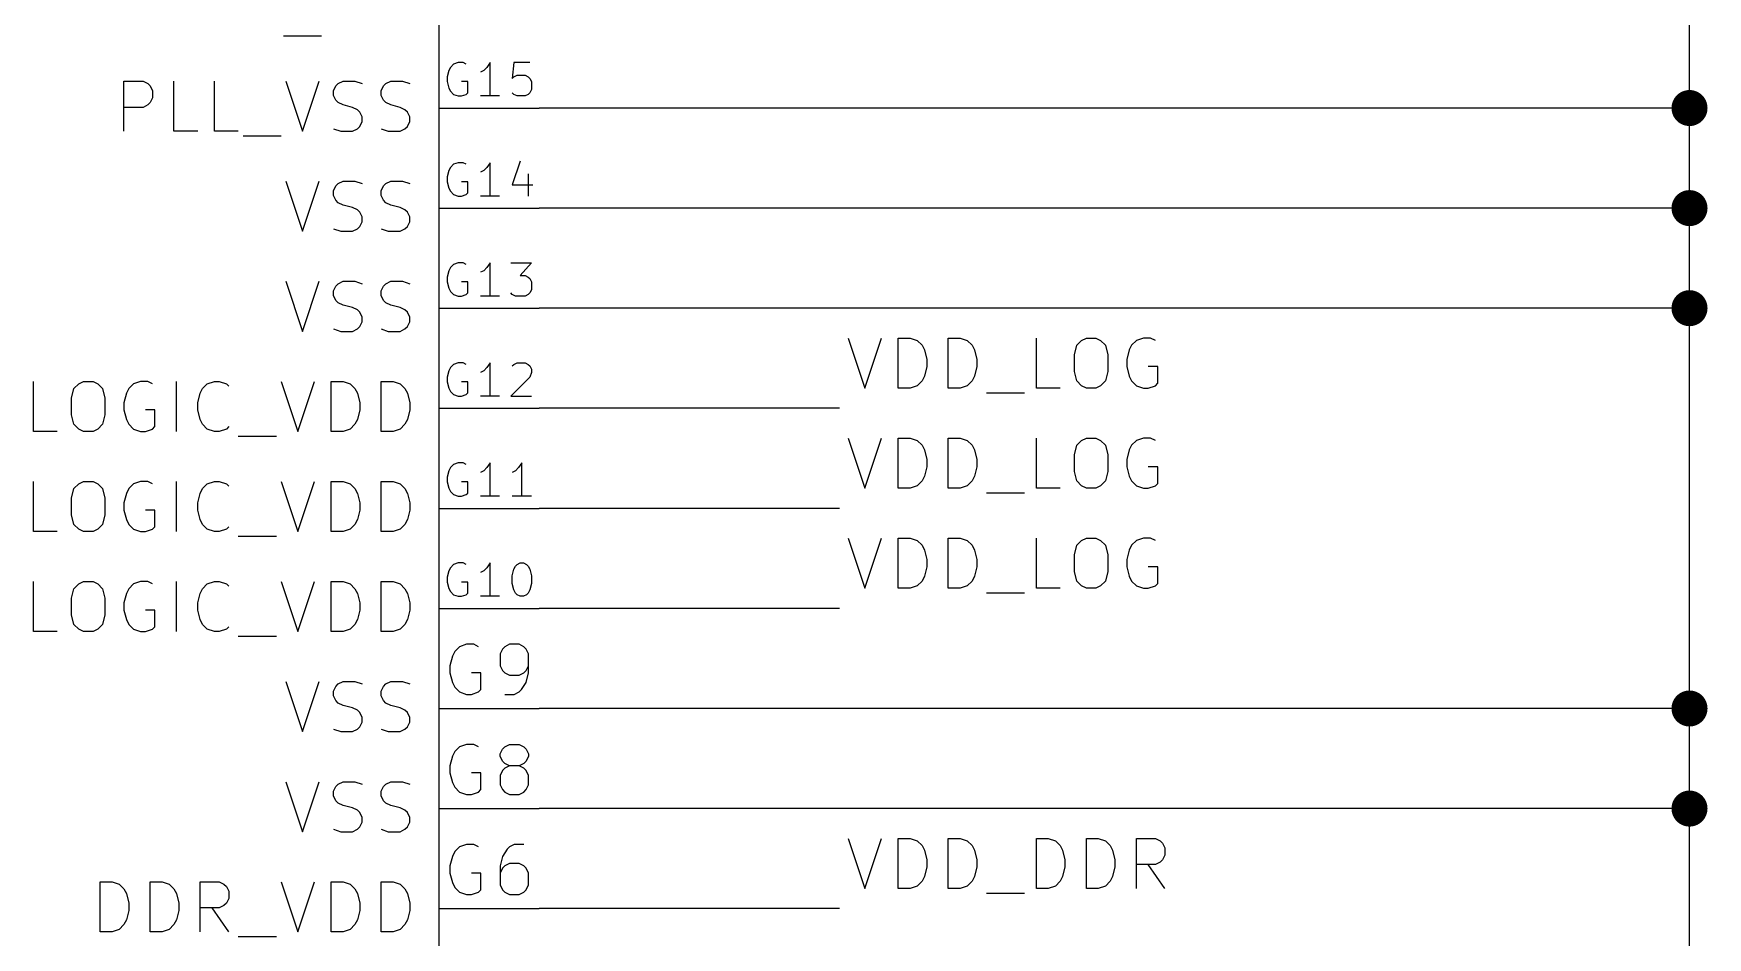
# Model space of a CAD drawing. Header units: millimetres. Extents: x 3 to 201, y -195 to -4.
# Drawn here: x 147.17 to 189.69, y -51.53 to -28.59 of the extents above; entities that cross this region are included whole.
import ezdxf

# ---------------------------------------------------------------- set-up
doc = ezdxf.new("R2010")
doc.units = ezdxf.units.MM
for name, color, linetype in [('GREENSIXTYFIVE', 129, 'CONTINUOUS'), ('LIGHTGREEN', 92, 'CONTINUOUS'), ('LIGHTRED', 12, 'CONTINUOUS'), ('RED', 14, 'CONTINUOUS'), ('REDSIX', 19, 'CONTINUOUS')]:
    doc.layers.add(name, color=color, linetype=linetype)

msp = doc.modelspace()

# ---------------------------------------------------------------- linework, layer by layer
at = {"layer": 'GREENSIXTYFIVE', "linetype": 'CONTINUOUS'}
for p, q in [((153.5249, -28.6485), (154.4925, -28.6485)), ((149.4729, -31.0675), (149.4729, -29.7975)), ((149.4729, -29.7975), (149.9567, -29.7975)), ((149.9567, -29.7975), (150.0777, -29.858)), ((150.0777, -29.858), (150.1382, -29.9185)), ((150.1382, -29.9185), (150.1986, -30.0394)), ((150.1986, -30.0394), (150.1986, -30.2209)), ((150.7429, -31.0675), (150.7429, -29.7975)), ((151.771, -31.0675), (151.771, -29.7975)), ((153.5853, -29.7975), (154.0086, -31.0675)), ((154.0086, -31.0675), (154.432, -29.7975)), ((154.7949, -30.0394), (154.8553, -29.9185)), ((154.7949, -30.1604), (154.7949, -30.0394)), ((154.8553, -30.2813), (154.7949, -30.1604)), ((154.8553, -29.9185), (154.9158, -29.858)), ((154.9158, -29.858), (155.0368, -29.7975)), ((155.0368, -29.7975), (155.3391, -29.7975)), ((155.3391, -29.7975), (155.5206, -29.858)), ((156.0044, -30.0394), (156.0648, -29.9185)), ((156.0044, -30.1604), (156.0044, -30.0394)), ((156.0648, -30.2813), (156.0044, -30.1604)), ((156.0648, -29.9185), (156.1253, -29.858)), ((156.1253, -29.858), (156.2463, -29.7975)), ((156.2463, -29.7975), (156.5486, -29.7975)), ((156.5486, -29.7975), (156.7301, -29.858)), ((149.9567, -30.4628), (149.4729, -30.4628)), ((150.0777, -30.4023), (149.9567, -30.4628)), ((150.1382, -30.3418), (150.0777, -30.4023)), ((150.1986, -30.2209), (150.1382, -30.3418)), ((154.9158, -30.3418), (154.8553, -30.2813)), ((155.0368, -30.4023), (154.9158, -30.3418)), ((155.2787, -30.4628), (155.0368, -30.4023)), ((155.3996, -30.5232), (155.2787, -30.4628)), ((155.4601, -30.5837), (155.3996, -30.5232)), ((155.5206, -30.7047), (155.4601, -30.5837)), ((156.1253, -30.3418), (156.0648, -30.2813)), ((156.2463, -30.4023), (156.1253, -30.3418)), ((156.4882, -30.4628), (156.2463, -30.4023)), ((156.6091, -30.5232), (156.4882, -30.4628)), ((156.6696, -30.5837), (156.6091, -30.5232)), ((156.7301, -30.7047), (156.6696, -30.5837)), ((154.7949, -31.0071), (154.9763, -31.0675)), ((155.2787, -31.0675), (155.3996, -31.0071)), ((155.3996, -31.0071), (155.4601, -30.9466)), ((155.4601, -30.9466), (155.5206, -30.8256)), ((155.5206, -30.8256), (155.5206, -30.7047)), ((156.0044, -31.0071), (156.1858, -31.0675)), ((156.4882, -31.0675), (156.6091, -31.0071)), ((156.6091, -31.0071), (156.6696, -30.9466)), ((156.6696, -30.9466), (156.7301, -30.8256)), ((156.7301, -30.8256), (156.7301, -30.7047)), ((151.3477, -31.0675), (150.7429, -31.0675)), ((152.3758, -31.0675), (151.771, -31.0675)), ((152.4968, -31.1885), (153.4644, -31.1885)), ((154.9763, -31.0675), (155.2787, -31.0675)), ((156.1858, -31.0675), (156.4882, -31.0675)), ((153.5853, -32.3375), (154.0086, -33.6075)), ((154.0086, -33.6075), (154.432, -32.3375)), ((154.7949, -32.5794), (154.8553, -32.4585)), ((154.7949, -32.7004), (154.7949, -32.5794)), ((154.8553, -32.8213), (154.7949, -32.7004)), ((154.8553, -32.4585), (154.9158, -32.398)), ((154.9158, -32.398), (155.0368, -32.3375)), ((155.0368, -32.3375), (155.3391, -32.3375)), ((155.3391, -32.3375), (155.5206, -32.398)), ((156.0044, -32.5794), (156.0648, -32.4585)), ((156.0044, -32.7004), (156.0044, -32.5794)), ((156.0648, -32.8213), (156.0044, -32.7004)), ((156.0648, -32.4585), (156.1253, -32.398)), ((156.1253, -32.398), (156.2463, -32.3375)), ((156.2463, -32.3375), (156.5486, -32.3375)), ((156.5486, -32.3375), (156.7301, -32.398)), ((154.9158, -32.8818), (154.8553, -32.8213)), ((155.0368, -32.9423), (154.9158, -32.8818)), ((155.2787, -33.0028), (155.0368, -32.9423)), ((155.3996, -33.0632), (155.2787, -33.0028)), ((155.4601, -33.1237), (155.3996, -33.0632)), ((155.5206, -33.2447), (155.4601, -33.1237)), ((156.1253, -32.8818), (156.0648, -32.8213)), ((156.2463, -32.9423), (156.1253, -32.8818)), ((156.4882, -33.0028), (156.2463, -32.9423)), ((156.6091, -33.0632), (156.4882, -33.0028)), ((156.6696, -33.1237), (156.6091, -33.0632)), ((156.7301, -33.2447), (156.6696, -33.1237)), ((154.7949, -33.5471), (154.9763, -33.6075)), ((155.2787, -33.6075), (155.3996, -33.5471)), ((155.3996, -33.5471), (155.4601, -33.4866)), ((155.4601, -33.4866), (155.5206, -33.3656)), ((155.5206, -33.3656), (155.5206, -33.2447)), ((156.0044, -33.5471), (156.1858, -33.6075)), ((156.4882, -33.6075), (156.6091, -33.5471)), ((156.6091, -33.5471), (156.6696, -33.4866)), ((156.6696, -33.4866), (156.7301, -33.3656)), ((156.7301, -33.3656), (156.7301, -33.2447)), ((154.9763, -33.6075), (155.2787, -33.6075)), ((156.1858, -33.6075), (156.4882, -33.6075)), ((153.5853, -34.8775), (154.0086, -36.1475)), ((154.0086, -36.1475), (154.432, -34.8775)), ((154.7949, -35.1194), (154.8553, -34.9985)), ((154.7949, -35.2404), (154.7949, -35.1194)), ((154.8553, -35.3613), (154.7949, -35.2404)), ((154.8553, -34.9985), (154.9158, -34.938)), ((154.9158, -34.938), (155.0368, -34.8775)), ((155.0368, -34.8775), (155.3391, -34.8775)), ((155.3391, -34.8775), (155.5206, -34.938)), ((156.0044, -35.1194), (156.0648, -34.9985)), ((156.0044, -35.2404), (156.0044, -35.1194)), ((156.0648, -35.3613), (156.0044, -35.2404)), ((156.0648, -34.9985), (156.1253, -34.938)), ((156.1253, -34.938), (156.2463, -34.8775)), ((156.2463, -34.8775), (156.5486, -34.8775)), ((156.5486, -34.8775), (156.7301, -34.938)), ((154.9158, -35.4218), (154.8553, -35.3613)), ((155.0368, -35.4823), (154.9158, -35.4218)), ((155.2787, -35.5428), (155.0368, -35.4823)), ((155.3996, -35.6032), (155.2787, -35.5428)), ((155.4601, -35.6637), (155.3996, -35.6032)), ((155.5206, -35.7847), (155.4601, -35.6637)), ((156.1253, -35.4218), (156.0648, -35.3613)), ((156.2463, -35.4823), (156.1253, -35.4218)), ((156.4882, -35.5428), (156.2463, -35.4823)), ((156.6091, -35.6032), (156.4882, -35.5428)), ((156.6696, -35.6637), (156.6091, -35.6032)), ((156.7301, -35.7847), (156.6696, -35.6637)), ((154.7949, -36.0871), (154.9763, -36.1475)), ((155.2787, -36.1475), (155.3996, -36.0871)), ((155.3996, -36.0871), (155.4601, -36.0266)), ((155.4601, -36.0266), (155.5206, -35.9056)), ((155.5206, -35.9056), (155.5206, -35.7847)), ((156.0044, -36.0871), (156.1858, -36.1475)), ((156.4882, -36.1475), (156.6091, -36.0871)), ((156.6091, -36.0871), (156.6696, -36.0266)), ((156.6696, -36.0266), (156.7301, -35.9056)), ((156.7301, -35.9056), (156.7301, -35.7847)), ((154.9763, -36.1475), (155.2787, -36.1475)), ((156.1858, -36.1475), (156.4882, -36.1475)), ((147.1747, -38.6875), (147.1747, -37.4175)), ((148.1424, -37.8409), (148.2028, -37.599)), ((148.2028, -37.599), (148.3238, -37.478)), ((148.3238, -37.478), (148.4447, -37.4175)), ((148.4447, -37.4175), (148.6866, -37.4175)), ((148.6866, -37.4175), (148.8076, -37.478)), ((148.8076, -37.478), (148.9285, -37.599)), ((148.9285, -37.599), (148.989, -37.8409)), ((149.5333, -37.7199), (149.4729, -37.9618)), ((149.5938, -37.599), (149.5333, -37.7199)), ((149.7148, -37.478), (149.5938, -37.599)), ((149.8962, -37.4175), (149.7148, -37.478)), ((150.0776, -37.4175), (149.8962, -37.4175)), ((150.1986, -37.478), (150.0776, -37.4175)), ((150.8033, -38.6875), (150.8033, -37.4175)), ((151.3477, -37.9618), (151.4081, -37.7199)), ((151.4081, -37.7199), (151.4686, -37.599)), ((151.4686, -37.599), (151.5896, -37.478)), ((151.5896, -37.478), (151.771, -37.4175)), ((151.771, -37.4175), (151.8919, -37.4175)), ((151.8919, -37.4175), (152.0734, -37.478)), ((152.0734, -37.478), (152.1338, -37.5385)), ((153.4643, -37.4175), (153.8876, -38.6875)), ((153.8876, -38.6875), (154.311, -37.4175)), ((154.7343, -38.6875), (154.7343, -37.4175)), ((154.7343, -37.4175), (155.0367, -37.4175)), ((155.0367, -37.4175), (155.2181, -37.478)), ((155.2181, -37.478), (155.3391, -37.599)), ((155.3391, -37.599), (155.3996, -37.7199)), ((155.3996, -37.7199), (155.46, -37.9618)), ((156.0043, -38.6875), (156.0043, -37.4175)), ((156.0043, -37.4175), (156.3067, -37.4175)), ((156.3067, -37.4175), (156.4881, -37.478)), ((156.4881, -37.478), (156.6091, -37.599)), ((156.6091, -37.599), (156.6696, -37.7199)), ((156.6696, -37.7199), (156.73, -37.9618)), ((148.1424, -38.2642), (148.1424, -37.8409)), ((148.989, -37.8409), (148.989, -38.2642)), ((149.4729, -37.9618), (149.4729, -38.1432)), ((149.4729, -38.1432), (149.5333, -38.3851)), ((150.259, -38.1432), (150.0171, -38.1432)), ((150.259, -38.5666), (150.259, -38.1432)), ((151.3477, -38.1432), (151.3477, -37.9618)), ((151.4081, -38.3851), (151.3477, -38.1432)), ((155.46, -38.1432), (155.3996, -38.3851)), ((155.46, -37.9618), (155.46, -38.1432)), ((156.73, -38.1432), (156.6696, -38.3851)), ((156.73, -37.9618), (156.73, -38.1432)), ((148.2028, -38.5061), (148.1424, -38.2642)), ((148.3238, -38.6271), (148.2028, -38.5061)), ((148.4447, -38.6875), (148.3238, -38.6271)), ((148.8076, -38.6271), (148.6866, -38.6875)), ((148.9285, -38.5061), (148.8076, -38.6271)), ((148.989, -38.2642), (148.9285, -38.5061)), ((149.5333, -38.3851), (149.5938, -38.5061)), ((149.5938, -38.5061), (149.7148, -38.6271)), ((149.7148, -38.6271), (149.8962, -38.6875)), ((150.0171, -38.6875), (150.1986, -38.6271)), ((150.1986, -38.6271), (150.259, -38.5666)), ((151.4686, -38.5061), (151.4081, -38.3851)), ((151.5896, -38.6271), (151.4686, -38.5061)), ((151.771, -38.6875), (151.5896, -38.6271)), ((152.0734, -38.6271), (151.8919, -38.6875)), ((152.1338, -38.5666), (152.0734, -38.6271)), ((155.2181, -38.6271), (155.0367, -38.6875)), ((155.3391, -38.5061), (155.2181, -38.6271)), ((155.3996, -38.3851), (155.3391, -38.5061)), ((156.4881, -38.6271), (156.3067, -38.6875)), ((156.6091, -38.5061), (156.4881, -38.6271)), ((156.6696, -38.3851), (156.6091, -38.5061)), ((147.7795, -38.6875), (147.1747, -38.6875)), ((148.6866, -38.6875), (148.4447, -38.6875)), ((149.8962, -38.6875), (150.0171, -38.6875)), ((151.8919, -38.6875), (151.771, -38.6875)), ((152.3758, -38.8085), (153.3434, -38.8085)), ((155.0367, -38.6875), (154.7343, -38.6875)), ((156.3067, -38.6875), (156.0043, -38.6875)), ((147.1747, -41.2275), (147.1747, -39.9575)), ((148.3238, -40.018), (148.4447, -39.9575)), ((148.4447, -39.9575), (148.6866, -39.9575)), ((148.6866, -39.9575), (148.8076, -40.018)), ((149.8962, -39.9575), (149.7148, -40.018)), ((150.0776, -39.9575), (149.8962, -39.9575)), ((150.1986, -40.018), (150.0776, -39.9575)), ((150.8033, -41.2275), (150.8033, -39.9575)), ((151.5896, -40.018), (151.771, -39.9575)), ((151.771, -39.9575), (151.8919, -39.9575)), ((151.8919, -39.9575), (152.0734, -40.018)), ((153.4643, -39.9575), (153.8876, -41.2275)), ((153.8876, -41.2275), (154.311, -39.9575)), ((154.7343, -41.2275), (154.7343, -39.9575)), ((154.7343, -39.9575), (155.0367, -39.9575)), ((155.0367, -39.9575), (155.2181, -40.018)), ((156.0043, -41.2275), (156.0043, -39.9575)), ((156.0043, -39.9575), (156.3067, -39.9575)), ((156.3067, -39.9575), (156.4881, -40.018)), ((148.1424, -40.3809), (148.2028, -40.139)), ((148.1424, -40.8042), (148.1424, -40.3809)), ((148.2028, -40.139), (148.3238, -40.018)), ((148.8076, -40.018), (148.9285, -40.139)), ((148.9285, -40.139), (148.989, -40.3809)), ((148.989, -40.3809), (148.989, -40.8042)), ((149.5333, -40.2599), (149.4729, -40.5018)), ((149.5938, -40.139), (149.5333, -40.2599)), ((149.7148, -40.018), (149.5938, -40.139)), ((151.3477, -40.5018), (151.4081, -40.2599)), ((151.4081, -40.2599), (151.4686, -40.139)), ((151.4686, -40.139), (151.5896, -40.018)), ((152.0734, -40.018), (152.1338, -40.0785)), ((155.2181, -40.018), (155.3391, -40.139)), ((155.3391, -40.139), (155.3996, -40.2599)), ((155.3996, -40.2599), (155.46, -40.5018)), ((156.4881, -40.018), (156.6091, -40.139)), ((156.6091, -40.139), (156.6696, -40.2599)), ((156.6696, -40.2599), (156.73, -40.5018)), ((148.2028, -41.0461), (148.1424, -40.8042)), ((148.989, -40.8042), (148.9285, -41.0461)), ((149.4729, -40.5018), (149.4729, -40.6832)), ((149.4729, -40.6832), (149.5333, -40.9251)), ((150.259, -40.6832), (150.0171, -40.6832)), ((150.259, -41.1066), (150.259, -40.6832)), ((151.3477, -40.6832), (151.3477, -40.5018)), ((151.4081, -40.9251), (151.3477, -40.6832)), ((155.46, -40.6832), (155.3996, -40.9251)), ((155.46, -40.5018), (155.46, -40.6832)), ((156.73, -40.6832), (156.6696, -40.9251)), ((156.73, -40.5018), (156.73, -40.6832)), ((147.7795, -41.2275), (147.1747, -41.2275)), ((148.3238, -41.1671), (148.2028, -41.0461)), ((148.4447, -41.2275), (148.3238, -41.1671)), ((148.6866, -41.2275), (148.4447, -41.2275)), ((148.8076, -41.1671), (148.6866, -41.2275)), ((148.9285, -41.0461), (148.8076, -41.1671)), ((149.5333, -40.9251), (149.5938, -41.0461)), ((149.5938, -41.0461), (149.7148, -41.1671)), ((149.7148, -41.1671), (149.8962, -41.2275)), ((149.8962, -41.2275), (150.0171, -41.2275)), ((150.0171, -41.2275), (150.1986, -41.1671)), ((150.1986, -41.1671), (150.259, -41.1066)), ((151.4686, -41.0461), (151.4081, -40.9251)), ((151.5896, -41.1671), (151.4686, -41.0461)), ((151.771, -41.2275), (151.5896, -41.1671)), ((151.8919, -41.2275), (151.771, -41.2275)), ((152.0734, -41.1671), (151.8919, -41.2275)), ((152.1338, -41.1066), (152.0734, -41.1671)), ((155.0367, -41.2275), (154.7343, -41.2275)), ((155.2181, -41.1671), (155.0367, -41.2275)), ((155.3391, -41.0461), (155.2181, -41.1671)), ((155.3996, -40.9251), (155.3391, -41.0461)), ((156.3067, -41.2275), (156.0043, -41.2275)), ((156.4881, -41.1671), (156.3067, -41.2275)), ((156.6091, -41.0461), (156.4881, -41.1671)), ((156.6696, -40.9251), (156.6091, -41.0461)), ((152.3758, -41.3485), (153.3434, -41.3485)), ((147.1747, -43.7675), (147.1747, -42.4975)), ((148.3238, -42.558), (148.4447, -42.4975)), ((148.4447, -42.4975), (148.6866, -42.4975)), ((148.6866, -42.4975), (148.8076, -42.558)), ((149.8962, -42.4975), (149.7148, -42.558)), ((150.0776, -42.4975), (149.8962, -42.4975)), ((150.1986, -42.558), (150.0776, -42.4975)), ((150.8033, -43.7675), (150.8033, -42.4975)), ((151.5896, -42.558), (151.771, -42.4975)), ((151.771, -42.4975), (151.8919, -42.4975)), ((151.8919, -42.4975), (152.0734, -42.558)), ((153.4643, -42.4975), (153.8876, -43.7675)), ((153.8876, -43.7675), (154.311, -42.4975)), ((154.7343, -43.7675), (154.7343, -42.4975)), ((154.7343, -42.4975), (155.0367, -42.4975)), ((155.0367, -42.4975), (155.2181, -42.558)), ((156.0043, -43.7675), (156.0043, -42.4975)), ((156.0043, -42.4975), (156.3067, -42.4975)), ((156.3067, -42.4975), (156.4881, -42.558)), ((148.1424, -42.9209), (148.2028, -42.679)), ((148.1424, -43.3442), (148.1424, -42.9209)), ((148.2028, -42.679), (148.3238, -42.558)), ((148.8076, -42.558), (148.9285, -42.679)), ((148.9285, -42.679), (148.989, -42.9209)), ((148.989, -42.9209), (148.989, -43.3442)), ((149.5333, -42.7999), (149.4729, -43.0418)), ((149.5938, -42.679), (149.5333, -42.7999)), ((149.7148, -42.558), (149.5938, -42.679)), ((151.3477, -43.0418), (151.4081, -42.7999)), ((151.4081, -42.7999), (151.4686, -42.679)), ((151.4686, -42.679), (151.5896, -42.558)), ((152.0734, -42.558), (152.1338, -42.6185)), ((155.2181, -42.558), (155.3391, -42.679)), ((155.3391, -42.679), (155.3996, -42.7999)), ((155.3996, -42.7999), (155.46, -43.0418)), ((156.4881, -42.558), (156.6091, -42.679)), ((156.6091, -42.679), (156.6696, -42.7999)), ((156.6696, -42.7999), (156.73, -43.0418)), ((148.2028, -43.5861), (148.1424, -43.3442)), ((148.989, -43.3442), (148.9285, -43.5861)), ((149.4729, -43.0418), (149.4729, -43.2232)), ((149.4729, -43.2232), (149.5333, -43.4651)), ((150.259, -43.2232), (150.0171, -43.2232)), ((150.259, -43.6466), (150.259, -43.2232)), ((151.3477, -43.2232), (151.3477, -43.0418)), ((151.4081, -43.4651), (151.3477, -43.2232)), ((155.46, -43.2232), (155.3996, -43.4651)), ((155.46, -43.0418), (155.46, -43.2232)), ((156.73, -43.2232), (156.6696, -43.4651)), ((156.73, -43.0418), (156.73, -43.2232)), ((147.7795, -43.7675), (147.1747, -43.7675)), ((148.3238, -43.7071), (148.2028, -43.5861)), ((148.4447, -43.7675), (148.3238, -43.7071)), ((148.6866, -43.7675), (148.4447, -43.7675)), ((148.8076, -43.7071), (148.6866, -43.7675)), ((148.9285, -43.5861), (148.8076, -43.7071)), ((149.5333, -43.4651), (149.5938, -43.5861)), ((149.5938, -43.5861), (149.7148, -43.7071)), ((149.7148, -43.7071), (149.8962, -43.7675)), ((149.8962, -43.7675), (150.0171, -43.7675)), ((150.0171, -43.7675), (150.1986, -43.7071)), ((150.1986, -43.7071), (150.259, -43.6466)), ((151.4686, -43.5861), (151.4081, -43.4651)), ((151.5896, -43.7071), (151.4686, -43.5861)), ((151.771, -43.7675), (151.5896, -43.7071)), ((151.8919, -43.7675), (151.771, -43.7675)), ((152.0734, -43.7071), (151.8919, -43.7675)), ((152.1338, -43.6466), (152.0734, -43.7071)), ((155.0367, -43.7675), (154.7343, -43.7675)), ((155.2181, -43.7071), (155.0367, -43.7675)), ((155.3391, -43.5861), (155.2181, -43.7071)), ((155.3996, -43.4651), (155.3391, -43.5861)), ((156.3067, -43.7675), (156.0043, -43.7675)), ((156.4881, -43.7071), (156.3067, -43.7675)), ((156.6091, -43.5861), (156.4881, -43.7071)), ((156.6696, -43.4651), (156.6091, -43.5861)), ((152.3758, -43.8885), (153.3434, -43.8885)), ((153.5853, -45.0375), (154.0086, -46.3075)), ((154.0086, -46.3075), (154.432, -45.0375)), ((154.9158, -45.098), (155.0368, -45.0375)), ((155.0368, -45.0375), (155.3391, -45.0375)), ((155.3391, -45.0375), (155.5206, -45.098)), ((156.1253, -45.098), (156.2463, -45.0375)), ((156.2463, -45.0375), (156.5486, -45.0375)), ((156.5486, -45.0375), (156.7301, -45.098)), ((154.7949, -45.2794), (154.8553, -45.1585)), ((154.7949, -45.4004), (154.7949, -45.2794)), ((154.8553, -45.5213), (154.7949, -45.4004)), ((154.8553, -45.1585), (154.9158, -45.098)), ((156.0044, -45.2794), (156.0648, -45.1585)), ((156.0044, -45.4004), (156.0044, -45.2794)), ((156.0648, -45.5213), (156.0044, -45.4004)), ((156.0648, -45.1585), (156.1253, -45.098)), ((154.9158, -45.5818), (154.8553, -45.5213)), ((155.0368, -45.6423), (154.9158, -45.5818)), ((155.2787, -45.7028), (155.0368, -45.6423)), ((155.3996, -45.7632), (155.2787, -45.7028)), ((155.4601, -45.8237), (155.3996, -45.7632)), ((155.5206, -45.9447), (155.4601, -45.8237)), ((156.1253, -45.5818), (156.0648, -45.5213)), ((156.2463, -45.6423), (156.1253, -45.5818)), ((156.4882, -45.7028), (156.2463, -45.6423)), ((156.6091, -45.7632), (156.4882, -45.7028)), ((156.6696, -45.8237), (156.6091, -45.7632)), ((156.7301, -45.9447), (156.6696, -45.8237)), ((154.7949, -46.2471), (154.9763, -46.3075)), ((154.9763, -46.3075), (155.2787, -46.3075)), ((155.2787, -46.3075), (155.3996, -46.2471)), ((155.3996, -46.2471), (155.4601, -46.1866)), ((155.4601, -46.1866), (155.5206, -46.0656)), ((155.5206, -46.0656), (155.5206, -45.9447)), ((156.0044, -46.2471), (156.1858, -46.3075)), ((156.1858, -46.3075), (156.4882, -46.3075)), ((156.4882, -46.3075), (156.6091, -46.2471)), ((156.6091, -46.2471), (156.6696, -46.1866)), ((156.6696, -46.1866), (156.7301, -46.0656)), ((156.7301, -46.0656), (156.7301, -45.9447)), ((153.5853, -47.5775), (154.0086, -48.8475)), ((154.0086, -48.8475), (154.432, -47.5775)), ((154.9158, -47.638), (155.0368, -47.5775)), ((155.0368, -47.5775), (155.3391, -47.5775)), ((155.3391, -47.5775), (155.5206, -47.638)), ((156.1253, -47.638), (156.2463, -47.5775)), ((156.2463, -47.5775), (156.5486, -47.5775)), ((156.5486, -47.5775), (156.7301, -47.638)), ((154.7949, -47.8194), (154.8553, -47.6985)), ((154.7949, -47.9404), (154.7949, -47.8194)), ((154.8553, -48.0613), (154.7949, -47.9404)), ((154.8553, -47.6985), (154.9158, -47.638)), ((156.0044, -47.8194), (156.0648, -47.6985)), ((156.0044, -47.9404), (156.0044, -47.8194)), ((156.0648, -48.0613), (156.0044, -47.9404)), ((156.0648, -47.6985), (156.1253, -47.638)), ((154.9158, -48.1218), (154.8553, -48.0613)), ((155.0368, -48.1823), (154.9158, -48.1218)), ((155.2787, -48.2428), (155.0368, -48.1823)), ((155.3996, -48.3032), (155.2787, -48.2428)), ((155.4601, -48.3637), (155.3996, -48.3032)), ((155.5206, -48.4847), (155.4601, -48.3637)), ((156.1253, -48.1218), (156.0648, -48.0613)), ((156.2463, -48.1823), (156.1253, -48.1218)), ((156.4882, -48.2428), (156.2463, -48.1823)), ((156.6091, -48.3032), (156.4882, -48.2428)), ((156.6696, -48.3637), (156.6091, -48.3032)), ((156.7301, -48.4847), (156.6696, -48.3637)), ((154.7949, -48.7871), (154.9763, -48.8475)), ((154.9763, -48.8475), (155.2787, -48.8475)), ((155.2787, -48.8475), (155.3996, -48.7871)), ((155.3996, -48.7871), (155.4601, -48.7266)), ((155.4601, -48.7266), (155.5206, -48.6056)), ((155.5206, -48.6056), (155.5206, -48.4847)), ((156.0044, -48.7871), (156.1858, -48.8475)), ((156.1858, -48.8475), (156.4882, -48.8475)), ((156.4882, -48.8475), (156.6091, -48.7871)), ((156.6091, -48.7871), (156.6696, -48.7266)), ((156.6696, -48.7266), (156.7301, -48.6056)), ((156.7301, -48.6056), (156.7301, -48.4847)), ((148.8681, -51.3875), (148.8681, -50.1175)), ((148.8681, -50.1175), (149.1705, -50.1175)), ((149.1705, -50.1175), (149.3519, -50.178)), ((150.1381, -51.3875), (150.1381, -50.1175)), ((150.1381, -50.1175), (150.4405, -50.1175)), ((150.4405, -50.1175), (150.6219, -50.178)), ((151.4081, -51.3875), (151.4081, -50.1175)), ((151.4081, -50.1175), (151.8919, -50.1175)), ((151.8919, -50.1175), (152.0129, -50.178)), ((153.4643, -50.1175), (153.8876, -51.3875)), ((153.8876, -51.3875), (154.311, -50.1175)), ((154.7343, -51.3875), (154.7343, -50.1175)), ((154.7343, -50.1175), (155.0367, -50.1175)), ((155.0367, -50.1175), (155.2181, -50.178)), ((156.0043, -51.3875), (156.0043, -50.1175)), ((156.0043, -50.1175), (156.3067, -50.1175)), ((156.3067, -50.1175), (156.4881, -50.178)), ((149.3519, -50.178), (149.4729, -50.299)), ((149.4729, -50.299), (149.5334, -50.4199)), ((149.5334, -50.4199), (149.5938, -50.6618)), ((150.6219, -50.178), (150.7429, -50.299)), ((150.7429, -50.299), (150.8034, -50.4199)), ((150.8034, -50.4199), (150.8638, -50.6618)), ((152.0129, -50.178), (152.0734, -50.2385)), ((152.0734, -50.2385), (152.1338, -50.3594)), ((152.1338, -50.5409), (152.0734, -50.6618)), ((152.1338, -50.3594), (152.1338, -50.5409)), ((155.2181, -50.178), (155.3391, -50.299)), ((155.3391, -50.299), (155.3996, -50.4199)), ((155.3996, -50.4199), (155.46, -50.6618)), ((156.4881, -50.178), (156.6091, -50.299)), ((156.6091, -50.299), (156.6696, -50.4199)), ((156.6696, -50.4199), (156.73, -50.6618)), ((149.5938, -50.8432), (149.5334, -51.0851)), ((149.5938, -50.6618), (149.5938, -50.8432)), ((150.8638, -50.8432), (150.8034, -51.0851)), ((150.8638, -50.6618), (150.8638, -50.8432)), ((151.8919, -50.7828), (151.4081, -50.7828)), ((152.1338, -51.3875), (151.7105, -50.7828)), ((152.0129, -50.7223), (151.8919, -50.7828)), ((152.0734, -50.6618), (152.0129, -50.7223)), ((155.46, -50.8432), (155.3996, -51.0851)), ((155.46, -50.6618), (155.46, -50.8432)), ((156.73, -50.8432), (156.6696, -51.0851)), ((156.73, -50.6618), (156.73, -50.8432)), ((149.1705, -51.3875), (148.8681, -51.3875)), ((149.3519, -51.3271), (149.1705, -51.3875)), ((149.4729, -51.2061), (149.3519, -51.3271)), ((149.5334, -51.0851), (149.4729, -51.2061)), ((150.4405, -51.3875), (150.1381, -51.3875)), ((150.6219, -51.3271), (150.4405, -51.3875)), ((150.7429, -51.2061), (150.6219, -51.3271)), ((150.8034, -51.0851), (150.7429, -51.2061)), ((155.0367, -51.3875), (154.7343, -51.3875)), ((155.2181, -51.3271), (155.0367, -51.3875)), ((155.3391, -51.2061), (155.2181, -51.3271)), ((155.3996, -51.0851), (155.3391, -51.2061)), ((156.3067, -51.3875), (156.0043, -51.3875)), ((156.4881, -51.3271), (156.3067, -51.3875)), ((156.6091, -51.2061), (156.4881, -51.3271)), ((156.6696, -51.0851), (156.6091, -51.2061)), ((152.3758, -51.5085), (153.3434, -51.5085))]:
    msp.add_line(p, q, dxfattribs=at)
at = {"layer": 'LIGHTGREEN', "linetype": 'CONTINUOUS'}
for p, q in [((189.23, -30.48), (189.23, -10.16)), ((189.23, -30.48), (160.02, -30.48)), ((189.23, -33.02), (189.23, -30.48)), ((189.23, -33.02), (160.02, -33.02)), ((189.23, -35.56), (189.23, -33.02)), ((189.23, -35.56), (160.02, -35.56)), ((189.23, -45.72), (189.23, -35.56)), ((167.64, -38.1), (160.02, -38.1)), ((167.64, -40.64), (160.02, -40.64)), ((167.64, -43.18), (160.02, -43.18)), ((189.23, -45.72), (160.02, -45.72)), ((189.23, -48.26), (189.23, -45.72)), ((189.23, -48.26), (160.02, -48.26)), ((189.23, -55.88), (189.23, -48.26)), ((167.64, -50.8), (160.02, -50.8))]:
    msp.add_line(p, q, dxfattribs=at)
at = {"layer": 'LIGHTGREEN', "const_width": 0.4572}
for points in [[(189.0014, -30.48, 1), (189.4586, -30.48, 1)], [(189.0014, -33.02, 1), (189.4586, -33.02, 1)], [(189.0014, -35.56, 1), (189.4586, -35.56, 1)], [(189.0014, -45.72, 1), (189.4586, -45.72, 1)], [(189.0014, -48.26, 1), (189.4586, -48.26, 1)]]:
    msp.add_lwpolyline(points, format="xyb", close=True, dxfattribs=at)
at = {"layer": 'LIGHTRED', "linetype": 'CONTINUOUS'}
for p, q in [((157.9638, -29.3266), (157.8429, -29.3669)), ((158.0848, -29.3266), (157.9638, -29.3266)), ((158.1654, -29.3669), (158.0848, -29.3266)), ((158.7701, -29.3266), (158.6895, -29.4475)), ((158.7701, -30.1732), (158.7701, -29.3266)), ((159.3748, -29.3266), (159.3345, -29.7297)), ((159.778, -29.3266), (159.3748, -29.3266)), ((157.7219, -29.5281), (157.6816, -29.6894)), ((157.6816, -29.6894), (157.6816, -29.8103)), ((157.7622, -29.4475), (157.7219, -29.5281)), ((157.8429, -29.3669), (157.7622, -29.4475)), ((158.6088, -29.5281), (158.5282, -29.5685)), ((158.6895, -29.4475), (158.6088, -29.5281)), ((159.3345, -29.7297), (159.3748, -29.6894)), ((159.3748, -29.6894), (159.4555, -29.6491)), ((159.4555, -29.6491), (159.657, -29.6491)), ((159.657, -29.6491), (159.7377, -29.6894)), ((159.7377, -29.6894), (159.778, -29.7297)), ((159.778, -29.7297), (159.8183, -29.8103)), ((157.6816, -29.8103), (157.7219, -29.9716)), ((157.7219, -29.9716), (157.7622, -30.0522)), ((157.7622, -30.0522), (157.8429, -30.1329)), ((157.8429, -30.1329), (157.9638, -30.1732)), ((157.9638, -30.1732), (158.0444, -30.1732)), ((158.2057, -29.8103), (158.0444, -29.8103)), ((158.0444, -30.1732), (158.1654, -30.1329)), ((158.1654, -30.1329), (158.2057, -30.0925)), ((158.2057, -30.0925), (158.2057, -29.8103)), ((159.012, -30.1732), (158.5282, -30.1732)), ((159.3748, -30.1329), (159.3345, -30.0925)), ((159.4555, -30.1732), (159.3748, -30.1329)), ((159.657, -30.1732), (159.4555, -30.1732)), ((159.7377, -30.1329), (159.657, -30.1732)), ((159.778, -30.0925), (159.7377, -30.1329)), ((159.8183, -30.0119), (159.778, -30.0925)), ((159.8183, -29.8103), (159.8183, -30.0119)), ((157.9638, -31.8666), (157.8429, -31.9069)), ((158.0848, -31.8666), (157.9638, -31.8666)), ((158.1654, -31.9069), (158.0848, -31.8666)), ((158.7701, -31.8666), (158.6895, -31.9875)), ((158.7701, -32.7132), (158.7701, -31.8666)), ((159.5361, -31.8263), (159.3345, -32.431)), ((157.7219, -32.0681), (157.6816, -32.2294)), ((157.6816, -32.2294), (157.6816, -32.3503)), ((157.7622, -31.9875), (157.7219, -32.0681)), ((157.8429, -31.9069), (157.7622, -31.9875)), ((158.6088, -32.0681), (158.5282, -32.1085)), ((158.6895, -31.9875), (158.6088, -32.0681)), ((159.7377, -32.1488), (159.7377, -32.7132)), ((157.6816, -32.3503), (157.7219, -32.5116)), ((157.7219, -32.5116), (157.7622, -32.5922)), ((157.7622, -32.5922), (157.8429, -32.6729)), ((157.8429, -32.6729), (157.9638, -32.7132)), ((157.9638, -32.7132), (158.0444, -32.7132)), ((158.2057, -32.3503), (158.0444, -32.3503)), ((158.0444, -32.7132), (158.1654, -32.6729)), ((158.1654, -32.6729), (158.2057, -32.6325)), ((158.2057, -32.6325), (158.2057, -32.3503)), ((159.012, -32.7132), (158.5282, -32.7132)), ((159.3345, -32.431), (159.8586, -32.431)), ((157.9638, -34.4066), (157.8429, -34.4469)), ((158.0848, -34.4066), (157.9638, -34.4066)), ((158.1654, -34.4469), (158.0848, -34.4066)), ((158.7701, -34.4066), (158.6895, -34.5275)), ((158.7701, -35.2532), (158.7701, -34.4066)), ((159.2942, -34.4066), (159.8183, -34.4066)), ((159.8183, -34.4066), (159.5361, -34.7291)), ((157.7219, -34.6081), (157.6816, -34.7694)), ((157.6816, -34.7694), (157.6816, -34.8903)), ((157.7622, -34.5275), (157.7219, -34.6081)), ((157.8429, -34.4469), (157.7622, -34.5275)), ((158.6088, -34.6081), (158.5282, -34.6485)), ((158.6895, -34.5275), (158.6088, -34.6081)), ((159.5361, -34.7291), (159.657, -34.7291)), ((159.657, -34.7291), (159.7377, -34.7694)), ((159.7377, -34.7694), (159.778, -34.8097)), ((159.778, -34.8097), (159.8183, -34.8903)), ((157.6816, -34.8903), (157.7219, -35.0516)), ((157.7219, -35.0516), (157.7622, -35.1322)), ((157.7622, -35.1322), (157.8429, -35.2129)), ((157.8429, -35.2129), (157.9638, -35.2532)), ((157.9638, -35.2532), (158.0444, -35.2532)), ((158.2057, -34.8903), (158.0444, -34.8903)), ((158.0444, -35.2532), (158.1654, -35.2129)), ((158.1654, -35.2129), (158.2057, -35.1725)), ((158.2057, -35.1725), (158.2057, -34.8903)), ((159.012, -35.2532), (158.5282, -35.2532)), ((159.3345, -35.2129), (159.2942, -35.1725)), ((159.4151, -35.2532), (159.3345, -35.2129)), ((159.657, -35.2532), (159.4151, -35.2532)), ((159.7377, -35.2129), (159.657, -35.2532)), ((159.778, -35.1725), (159.7377, -35.2129)), ((159.8183, -35.0919), (159.778, -35.1725)), ((159.8183, -34.8903), (159.8183, -35.0919)), ((157.9638, -36.9466), (157.8429, -36.9869)), ((158.0848, -36.9466), (157.9638, -36.9466)), ((158.1654, -36.9869), (158.0848, -36.9466)), ((158.7701, -36.9466), (158.6895, -37.0675)), ((158.7701, -37.7932), (158.7701, -36.9466)), ((159.3748, -36.9869), (159.4555, -36.9466)), ((159.4555, -36.9466), (159.657, -36.9466)), ((159.657, -36.9466), (159.7377, -36.9869)), ((157.7219, -37.1481), (157.6816, -37.3094)), ((157.6816, -37.3094), (157.6816, -37.4303)), ((157.7622, -37.0675), (157.7219, -37.1481)), ((157.8429, -36.9869), (157.7622, -37.0675)), ((158.6088, -37.1481), (158.5282, -37.1885)), ((158.6895, -37.0675), (158.6088, -37.1481)), ((159.778, -37.3094), (159.2942, -37.7932)), ((159.3345, -37.0272), (159.3748, -36.9869)), ((159.7377, -36.9869), (159.778, -37.0272)), ((159.778, -37.0272), (159.8183, -37.1078)), ((159.8183, -37.1885), (159.778, -37.3094)), ((159.8183, -37.1078), (159.8183, -37.1885)), ((157.6816, -37.4303), (157.7219, -37.5916)), ((157.7219, -37.5916), (157.7622, -37.6722)), ((157.7622, -37.6722), (157.8429, -37.7529)), ((157.8429, -37.7529), (157.9638, -37.7932)), ((157.9638, -37.7932), (158.0444, -37.7932)), ((158.2057, -37.4303), (158.0444, -37.4303)), ((158.0444, -37.7932), (158.1654, -37.7529)), ((158.1654, -37.7529), (158.2057, -37.7125)), ((158.2057, -37.7125), (158.2057, -37.4303)), ((159.012, -37.7932), (158.5282, -37.7932)), ((159.2942, -37.7932), (159.8183, -37.7932)), ((157.8429, -39.5269), (157.7622, -39.6075)), ((157.9638, -39.4866), (157.8429, -39.5269)), ((158.0848, -39.4866), (157.9638, -39.4866)), ((158.1654, -39.5269), (158.0848, -39.4866)), ((158.7701, -39.4866), (158.6895, -39.6075)), ((158.7701, -40.3332), (158.7701, -39.4866)), ((159.5764, -39.4866), (159.4958, -39.6075)), ((159.5764, -40.3332), (159.5764, -39.4866)), ((157.7219, -39.6881), (157.6816, -39.8494)), ((157.6816, -39.8494), (157.6816, -39.9703)), ((157.7622, -39.6075), (157.7219, -39.6881)), ((158.6088, -39.6881), (158.5282, -39.7285)), ((158.6895, -39.6075), (158.6088, -39.6881)), ((159.4151, -39.6881), (159.3345, -39.7285)), ((159.4958, -39.6075), (159.4151, -39.6881)), ((157.6816, -39.9703), (157.7219, -40.1316)), ((157.7219, -40.1316), (157.7622, -40.2122)), ((157.7622, -40.2122), (157.8429, -40.2929)), ((157.8429, -40.2929), (157.9638, -40.3332)), ((157.9638, -40.3332), (158.0444, -40.3332)), ((158.2057, -39.9703), (158.0444, -39.9703)), ((158.0444, -40.3332), (158.1654, -40.2929)), ((158.1654, -40.2929), (158.2057, -40.2525)), ((158.2057, -40.2525), (158.2057, -39.9703)), ((159.012, -40.3332), (158.5282, -40.3332)), ((159.8183, -40.3332), (159.3345, -40.3332)), ((157.8429, -42.0669), (157.7622, -42.1475)), ((157.9638, -42.0266), (157.8429, -42.0669)), ((158.0848, -42.0266), (157.9638, -42.0266)), ((158.1654, -42.0669), (158.0848, -42.0266)), ((158.7701, -42.0266), (158.6895, -42.1475)), ((158.7701, -42.8732), (158.7701, -42.0266)), ((159.4151, -42.1072), (159.4555, -42.0669)), ((159.4555, -42.0669), (159.5361, -42.0266)), ((159.5361, -42.0266), (159.6167, -42.0266)), ((159.6167, -42.0266), (159.6973, -42.0669)), ((159.6973, -42.0669), (159.7377, -42.1072)), ((157.7219, -42.2281), (157.6816, -42.3894)), ((157.6816, -42.3894), (157.6816, -42.5103)), ((157.6816, -42.5103), (157.7219, -42.6716)), ((157.7622, -42.1475), (157.7219, -42.2281)), ((158.2057, -42.5103), (158.0444, -42.5103)), ((158.2057, -42.7925), (158.2057, -42.5103)), ((158.6088, -42.2281), (158.5282, -42.2685)), ((158.6895, -42.1475), (158.6088, -42.2281)), ((159.3345, -42.3491), (159.3748, -42.1878)), ((159.3345, -42.5507), (159.3345, -42.3491)), ((159.3748, -42.1878), (159.4151, -42.1072)), ((159.7377, -42.1072), (159.778, -42.1878)), ((159.778, -42.1878), (159.8183, -42.3491)), ((159.8183, -42.3491), (159.8183, -42.5507)), ((157.7219, -42.6716), (157.7622, -42.7522)), ((157.7622, -42.7522), (157.8429, -42.8329)), ((157.8429, -42.8329), (157.9638, -42.8732)), ((157.9638, -42.8732), (158.0444, -42.8732)), ((158.0444, -42.8732), (158.1654, -42.8329)), ((158.1654, -42.8329), (158.2057, -42.7925)), ((159.012, -42.8732), (158.5282, -42.8732)), ((159.3748, -42.7119), (159.3345, -42.5507)), ((159.4151, -42.7925), (159.3748, -42.7119)), ((159.4555, -42.8329), (159.4151, -42.7925)), ((159.5361, -42.8732), (159.4555, -42.8329)), ((159.6167, -42.8732), (159.5361, -42.8732)), ((159.6973, -42.8329), (159.6167, -42.8732)), ((159.7377, -42.7925), (159.6973, -42.8329)), ((159.778, -42.7119), (159.7377, -42.7925)), ((159.8183, -42.5507), (159.778, -42.7119)), ((157.9941, -44.1518), (157.8731, -44.2728)), ((158.1755, -44.0913), (157.9941, -44.1518)), ((158.3569, -44.0913), (158.1755, -44.0913)), ((158.4779, -44.1518), (158.3569, -44.0913)), ((159.0826, -44.2123), (159.0222, -44.3332)), ((159.1431, -44.1518), (159.0826, -44.2123)), ((159.2641, -44.0913), (159.1431, -44.1518)), ((159.506, -44.0913), (159.2641, -44.0913)), ((159.6269, -44.1518), (159.506, -44.0913)), ((159.6874, -44.2123), (159.6269, -44.1518)), ((159.7479, -44.3332), (159.6874, -44.2123)), ((157.8126, -44.3937), (157.7522, -44.6356)), ((157.7522, -44.6356), (157.7522, -44.817)), ((157.8731, -44.2728), (157.8126, -44.3937)), ((159.0222, -44.3332), (159.0222, -44.6356)), ((159.0222, -44.6356), (159.0826, -44.7566)), ((159.6874, -44.7566), (159.7479, -44.6356)), ((159.7479, -44.817), (159.7479, -44.3332)), ((157.7522, -44.817), (157.8126, -45.0589)), ((157.8126, -45.0589), (157.8731, -45.1799)), ((158.5383, -44.817), (158.2964, -44.817)), ((158.5383, -45.2404), (158.5383, -44.817)), ((159.0826, -44.7566), (159.1431, -44.817)), ((159.1431, -44.817), (159.2641, -44.8775)), ((159.2641, -44.8775), (159.506, -44.8775)), ((159.506, -44.8775), (159.6269, -44.817)), ((159.5664, -45.2404), (159.6874, -45.0589)), ((159.6269, -44.817), (159.6874, -44.7566)), ((159.6874, -45.0589), (159.7479, -44.817)), ((157.8731, -45.1799), (157.9941, -45.3009)), ((157.9941, -45.3009), (158.1755, -45.3613)), ((158.1755, -45.3613), (158.2964, -45.3613)), ((158.2964, -45.3613), (158.4779, -45.3009)), ((158.4779, -45.3009), (158.5383, -45.2404)), ((159.1431, -45.3613), (159.385, -45.3613)), ((159.385, -45.3613), (159.506, -45.3009)), ((159.506, -45.3009), (159.5664, -45.2404)), ((157.9941, -46.6918), (157.8731, -46.8128)), ((158.1755, -46.6313), (157.9941, -46.6918)), ((158.3569, -46.6313), (158.1755, -46.6313)), ((158.4779, -46.6918), (158.3569, -46.6313)), ((159.0222, -46.8732), (159.0826, -46.7523)), ((159.0826, -46.7523), (159.1431, -46.6918)), ((159.1431, -46.6918), (159.2641, -46.6313)), ((159.2641, -46.6313), (159.506, -46.6313)), ((159.506, -46.6313), (159.6269, -46.6918)), ((159.6269, -46.6918), (159.6874, -46.7523)), ((159.6874, -46.7523), (159.7479, -46.8732)), ((157.8126, -46.9337), (157.7522, -47.1756)), ((157.7522, -47.1756), (157.7522, -47.357)), ((157.8731, -46.8128), (157.8126, -46.9337)), ((159.0222, -46.9337), (159.0222, -46.8732)), ((159.0826, -47.0547), (159.0222, -46.9337)), ((159.1431, -47.1151), (159.0826, -47.0547)), ((159.2641, -47.1756), (159.1431, -47.1151)), ((159.2641, -47.1756), (159.1431, -47.2361)), ((159.506, -47.1756), (159.2641, -47.1756)), ((159.6269, -47.1151), (159.506, -47.1756)), ((159.6269, -47.2361), (159.506, -47.1756)), ((159.6874, -47.0547), (159.6269, -47.1151)), ((159.7479, -46.9337), (159.6874, -47.0547)), ((159.7479, -46.8732), (159.7479, -46.9337)), ((157.7522, -47.357), (157.8126, -47.5989)), ((157.8126, -47.5989), (157.8731, -47.7199)), ((158.5383, -47.357), (158.2964, -47.357)), ((158.5383, -47.7804), (158.5383, -47.357)), ((159.0826, -47.2966), (159.0222, -47.4175)), ((159.0222, -47.4175), (159.0222, -47.6594)), ((159.1431, -47.2361), (159.0826, -47.2966)), ((159.6874, -47.2966), (159.6269, -47.2361)), ((159.7479, -47.4175), (159.6874, -47.2966)), ((159.7479, -47.6594), (159.7479, -47.4175)), ((157.8731, -47.7199), (157.9941, -47.8409)), ((157.9941, -47.8409), (158.1755, -47.9013)), ((158.1755, -47.9013), (158.2964, -47.9013)), ((158.2964, -47.9013), (158.4779, -47.8409)), ((158.4779, -47.8409), (158.5383, -47.7804)), ((159.0222, -47.6594), (159.0826, -47.7804)), ((159.0826, -47.7804), (159.1431, -47.8409)), ((159.1431, -47.8409), (159.2641, -47.9013)), ((159.2641, -47.9013), (159.506, -47.9013)), ((159.506, -47.9013), (159.6269, -47.8409)), ((159.6269, -47.8409), (159.6874, -47.7804)), ((159.6874, -47.7804), (159.7479, -47.6594)), ((157.9941, -49.2318), (157.8731, -49.3528)), ((158.1755, -49.1713), (157.9941, -49.2318)), ((158.3569, -49.1713), (158.1755, -49.1713)), ((158.4779, -49.2318), (158.3569, -49.1713)), ((159.2036, -49.2923), (159.0826, -49.4737)), ((159.2641, -49.2318), (159.2036, -49.2923)), ((159.385, -49.1713), (159.2641, -49.2318)), ((159.6269, -49.1713), (159.385, -49.1713)), ((157.8126, -49.4737), (157.7522, -49.7156)), ((157.7522, -49.7156), (157.7522, -49.897)), ((157.8731, -49.3528), (157.8126, -49.4737)), ((159.0826, -49.4737), (159.0222, -49.7156)), ((159.0222, -49.7156), (159.0222, -50.1994)), ((159.1431, -49.7156), (159.0826, -49.7761)), ((159.2641, -49.6551), (159.1431, -49.7156)), ((159.506, -49.6551), (159.2641, -49.6551)), ((159.6269, -49.7156), (159.506, -49.6551)), ((159.6874, -49.7761), (159.6269, -49.7156)), ((157.7522, -49.897), (157.8126, -50.1389)), ((157.8126, -50.1389), (157.8731, -50.2599)), ((158.5383, -49.897), (158.2964, -49.897)), ((158.5383, -50.3204), (158.5383, -49.897)), ((159.0826, -49.7761), (159.0222, -49.897)), ((159.7479, -49.897), (159.6874, -49.7761)), ((159.7479, -50.1994), (159.7479, -49.897)), ((157.8731, -50.2599), (157.9941, -50.3809)), ((157.9941, -50.3809), (158.1755, -50.4413)), ((158.1755, -50.4413), (158.2964, -50.4413)), ((158.2964, -50.4413), (158.4779, -50.3809)), ((158.4779, -50.3809), (158.5383, -50.3204)), ((159.0222, -50.1994), (159.0826, -50.3204)), ((159.0826, -50.3204), (159.1431, -50.3809)), ((159.1431, -50.3809), (159.2641, -50.4413)), ((159.2641, -50.4413), (159.506, -50.4413)), ((159.506, -50.4413), (159.6269, -50.3809)), ((159.6269, -50.3809), (159.6874, -50.3204)), ((159.6874, -50.3204), (159.7479, -50.1994))]:
    msp.add_line(p, q, dxfattribs=at)
at = {"layer": 'RED', "linetype": 'CONTINUOUS'}
for p, q in [((157.48, -147.32), (157.48, -5.08)), ((157.48, -30.48), (160.02, -30.48)), ((157.48, -33.02), (160.02, -33.02)), ((157.48, -35.56), (160.02, -35.56)), ((157.48, -38.1), (160.02, -38.1)), ((157.48, -40.64), (160.02, -40.64)), ((157.48, -43.18), (160.02, -43.18)), ((157.48, -45.72), (160.02, -45.72)), ((157.48, -48.26), (160.02, -48.26)), ((157.48, -50.8), (160.02, -50.8))]:
    msp.add_line(p, q, dxfattribs=at)
at = {"layer": 'REDSIX', "linetype": 'CONTINUOUS'}
for p, q in [((167.8653, -36.3169), (168.2886, -37.5869)), ((168.2886, -37.5869), (168.712, -36.3169)), ((169.1353, -37.5869), (169.1353, -36.3169)), ((169.1353, -36.3169), (169.4377, -36.3169)), ((169.4377, -36.3169), (169.6191, -36.3774)), ((169.6191, -36.3774), (169.7401, -36.4984)), ((169.7401, -36.4984), (169.8006, -36.6193)), ((170.4053, -37.5869), (170.4053, -36.3169)), ((170.4053, -36.3169), (170.7077, -36.3169)), ((170.7077, -36.3169), (170.8891, -36.3774)), ((170.8891, -36.3774), (171.0101, -36.4984)), ((171.0101, -36.4984), (171.0706, -36.6193)), ((172.6429, -37.5869), (172.6429, -36.3169)), ((173.6106, -36.7403), (173.671, -36.4984)), ((173.671, -36.4984), (173.792, -36.3774)), ((173.792, -36.3774), (173.9129, -36.3169)), ((173.9129, -36.3169), (174.1548, -36.3169)), ((174.1548, -36.3169), (174.2758, -36.3774)), ((174.2758, -36.3774), (174.3967, -36.4984)), ((174.3967, -36.4984), (174.4572, -36.7403)), ((175.062, -36.4984), (175.0015, -36.6193)), ((175.183, -36.3774), (175.062, -36.4984)), ((175.3644, -36.3169), (175.183, -36.3774)), ((175.5458, -36.3169), (175.3644, -36.3169)), ((175.6668, -36.3774), (175.5458, -36.3169)), ((169.8006, -36.6193), (169.861, -36.8612)), ((169.861, -36.8612), (169.861, -37.0426)), ((171.0706, -36.6193), (171.131, -36.8612)), ((171.131, -36.8612), (171.131, -37.0426)), ((173.6106, -37.1636), (173.6106, -36.7403)), ((174.4572, -36.7403), (174.4572, -37.1636)), ((175.0015, -36.6193), (174.9411, -36.8612)), ((174.9411, -36.8612), (174.9411, -37.0426)), ((169.7401, -37.4055), (169.6191, -37.5265)), ((169.8006, -37.2845), (169.7401, -37.4055)), ((169.861, -37.0426), (169.8006, -37.2845)), ((171.0101, -37.4055), (170.8891, -37.5265)), ((171.0706, -37.2845), (171.0101, -37.4055)), ((171.131, -37.0426), (171.0706, -37.2845)), ((173.671, -37.4055), (173.6106, -37.1636)), ((173.792, -37.5265), (173.671, -37.4055)), ((174.3967, -37.4055), (174.2758, -37.5265)), ((174.4572, -37.1636), (174.3967, -37.4055)), ((174.9411, -37.0426), (175.0015, -37.2845)), ((175.0015, -37.2845), (175.062, -37.4055)), ((175.062, -37.4055), (175.183, -37.5265)), ((175.7272, -37.0426), (175.4853, -37.0426)), ((175.7272, -37.466), (175.7272, -37.0426)), ((169.4377, -37.5869), (169.1353, -37.5869)), ((169.6191, -37.5265), (169.4377, -37.5869)), ((170.7077, -37.5869), (170.4053, -37.5869)), ((170.8891, -37.5265), (170.7077, -37.5869)), ((171.373, -37.7079), (172.3406, -37.7079)), ((173.2477, -37.5869), (172.6429, -37.5869)), ((173.9129, -37.5869), (173.792, -37.5265)), ((174.1548, -37.5869), (173.9129, -37.5869)), ((174.2758, -37.5265), (174.1548, -37.5869)), ((175.183, -37.5265), (175.3644, -37.5869)), ((175.3644, -37.5869), (175.4853, -37.5869)), ((175.4853, -37.5869), (175.6668, -37.5265)), ((175.6668, -37.5265), (175.7272, -37.466)), ((167.8653, -38.8569), (168.2886, -40.1269)), ((168.2886, -40.1269), (168.712, -38.8569)), ((169.1353, -40.1269), (169.1353, -38.8569)), ((169.1353, -38.8569), (169.4377, -38.8569)), ((169.4377, -38.8569), (169.6191, -38.9174)), ((169.6191, -38.9174), (169.7401, -39.0384)), ((169.7401, -39.0384), (169.8006, -39.1593)), ((170.4053, -40.1269), (170.4053, -38.8569)), ((170.4053, -38.8569), (170.7077, -38.8569)), ((170.7077, -38.8569), (170.8891, -38.9174)), ((170.8891, -38.9174), (171.0101, -39.0384)), ((171.0101, -39.0384), (171.0706, -39.1593)), ((172.6429, -40.1269), (172.6429, -38.8569)), ((173.6106, -39.2803), (173.671, -39.0384)), ((173.671, -39.0384), (173.792, -38.9174)), ((173.792, -38.9174), (173.9129, -38.8569)), ((173.9129, -38.8569), (174.1548, -38.8569)), ((174.1548, -38.8569), (174.2758, -38.9174)), ((174.2758, -38.9174), (174.3967, -39.0384)), ((174.3967, -39.0384), (174.4572, -39.2803)), ((175.062, -39.0384), (175.0015, -39.1593)), ((175.183, -38.9174), (175.062, -39.0384)), ((175.3644, -38.8569), (175.183, -38.9174)), ((175.5458, -38.8569), (175.3644, -38.8569)), ((175.6668, -38.9174), (175.5458, -38.8569)), ((169.8006, -39.1593), (169.861, -39.4012)), ((169.861, -39.4012), (169.861, -39.5826)), ((171.0706, -39.1593), (171.131, -39.4012)), ((171.131, -39.4012), (171.131, -39.5826)), ((173.6106, -39.7036), (173.6106, -39.2803)), ((174.4572, -39.2803), (174.4572, -39.7036)), ((175.0015, -39.1593), (174.9411, -39.4012)), ((174.9411, -39.4012), (174.9411, -39.5826)), ((169.7401, -39.9455), (169.6191, -40.0665)), ((169.8006, -39.8245), (169.7401, -39.9455)), ((169.861, -39.5826), (169.8006, -39.8245)), ((171.0101, -39.9455), (170.8891, -40.0665)), ((171.0706, -39.8245), (171.0101, -39.9455)), ((171.131, -39.5826), (171.0706, -39.8245)), ((173.671, -39.9455), (173.6106, -39.7036)), ((173.792, -40.0665), (173.671, -39.9455)), ((174.3967, -39.9455), (174.2758, -40.0665)), ((174.4572, -39.7036), (174.3967, -39.9455)), ((174.9411, -39.5826), (175.0015, -39.8245)), ((175.0015, -39.8245), (175.062, -39.9455)), ((175.062, -39.9455), (175.183, -40.0665)), ((175.7272, -39.5826), (175.4853, -39.5826)), ((175.7272, -40.006), (175.7272, -39.5826)), ((169.4377, -40.1269), (169.1353, -40.1269)), ((169.6191, -40.0665), (169.4377, -40.1269)), ((170.7077, -40.1269), (170.4053, -40.1269)), ((170.8891, -40.0665), (170.7077, -40.1269)), ((171.373, -40.2479), (172.3406, -40.2479)), ((173.2477, -40.1269), (172.6429, -40.1269)), ((173.9129, -40.1269), (173.792, -40.0665)), ((174.1548, -40.1269), (173.9129, -40.1269)), ((174.2758, -40.0665), (174.1548, -40.1269)), ((175.183, -40.0665), (175.3644, -40.1269)), ((175.3644, -40.1269), (175.4853, -40.1269)), ((175.4853, -40.1269), (175.6668, -40.0665)), ((175.6668, -40.0665), (175.7272, -40.006)), ((167.8653, -41.3969), (168.2886, -42.6669)), ((168.2886, -42.6669), (168.712, -41.3969)), ((169.1353, -42.6669), (169.1353, -41.3969)), ((169.1353, -41.3969), (169.4377, -41.3969)), ((169.4377, -41.3969), (169.6191, -41.4574)), ((169.6191, -41.4574), (169.7401, -41.5784)), ((169.7401, -41.5784), (169.8006, -41.6993)), ((170.4053, -42.6669), (170.4053, -41.3969)), ((170.4053, -41.3969), (170.7077, -41.3969)), ((170.7077, -41.3969), (170.8891, -41.4574)), ((170.8891, -41.4574), (171.0101, -41.5784)), ((171.0101, -41.5784), (171.0706, -41.6993)), ((172.6429, -42.6669), (172.6429, -41.3969)), ((173.6106, -41.8203), (173.671, -41.5784)), ((173.671, -41.5784), (173.792, -41.4574)), ((173.792, -41.4574), (173.9129, -41.3969)), ((173.9129, -41.3969), (174.1548, -41.3969)), ((174.1548, -41.3969), (174.2758, -41.4574)), ((174.2758, -41.4574), (174.3967, -41.5784)), ((174.3967, -41.5784), (174.4572, -41.8203)), ((175.062, -41.5784), (175.0015, -41.6993)), ((175.183, -41.4574), (175.062, -41.5784)), ((175.3644, -41.3969), (175.183, -41.4574)), ((175.5458, -41.3969), (175.3644, -41.3969)), ((175.6668, -41.4574), (175.5458, -41.3969)), ((169.8006, -41.6993), (169.861, -41.9412)), ((169.861, -41.9412), (169.861, -42.1226)), ((171.0706, -41.6993), (171.131, -41.9412)), ((171.131, -41.9412), (171.131, -42.1226)), ((173.6106, -42.2436), (173.6106, -41.8203)), ((174.4572, -41.8203), (174.4572, -42.2436)), ((175.0015, -41.6993), (174.9411, -41.9412)), ((174.9411, -41.9412), (174.9411, -42.1226)), ((169.7401, -42.4855), (169.6191, -42.6065)), ((169.8006, -42.3645), (169.7401, -42.4855)), ((169.861, -42.1226), (169.8006, -42.3645)), ((171.0101, -42.4855), (170.8891, -42.6065)), ((171.0706, -42.3645), (171.0101, -42.4855)), ((171.131, -42.1226), (171.0706, -42.3645)), ((173.671, -42.4855), (173.6106, -42.2436)), ((173.792, -42.6065), (173.671, -42.4855)), ((174.3967, -42.4855), (174.2758, -42.6065)), ((174.4572, -42.2436), (174.3967, -42.4855)), ((174.9411, -42.1226), (175.0015, -42.3645)), ((175.0015, -42.3645), (175.062, -42.4855)), ((175.062, -42.4855), (175.183, -42.6065)), ((175.7272, -42.1226), (175.4853, -42.1226)), ((175.7272, -42.546), (175.7272, -42.1226)), ((169.4377, -42.6669), (169.1353, -42.6669)), ((169.6191, -42.6065), (169.4377, -42.6669)), ((170.7077, -42.6669), (170.4053, -42.6669)), ((170.8891, -42.6065), (170.7077, -42.6669)), ((171.373, -42.7879), (172.3406, -42.7879)), ((173.2477, -42.6669), (172.6429, -42.6669)), ((173.9129, -42.6669), (173.792, -42.6065)), ((174.1548, -42.6669), (173.9129, -42.6669)), ((174.2758, -42.6065), (174.1548, -42.6669)), ((175.183, -42.6065), (175.3644, -42.6669)), ((175.3644, -42.6669), (175.4853, -42.6669)), ((175.4853, -42.6669), (175.6668, -42.6065)), ((175.6668, -42.6065), (175.7272, -42.546)), ((167.8653, -49.0169), (168.2886, -50.2869)), ((168.2886, -50.2869), (168.712, -49.0169)), ((169.1353, -50.2869), (169.1353, -49.0169)), ((169.1353, -49.0169), (169.4377, -49.0169)), ((169.4377, -49.0169), (169.6191, -49.0774)), ((169.6191, -49.0774), (169.7401, -49.1984)), ((169.7401, -49.1984), (169.8006, -49.3193)), ((170.4053, -50.2869), (170.4053, -49.0169)), ((170.4053, -49.0169), (170.7077, -49.0169)), ((170.7077, -49.0169), (170.8891, -49.0774)), ((170.8891, -49.0774), (171.0101, -49.1984)), ((171.0101, -49.1984), (171.0706, -49.3193)), ((172.6429, -50.2869), (172.6429, -49.0169)), ((172.6429, -49.0169), (172.9453, -49.0169)), ((172.9453, -49.0169), (173.1267, -49.0774)), ((173.1267, -49.0774), (173.2477, -49.1984)), ((173.2477, -49.1984), (173.3082, -49.3193)), ((173.9129, -50.2869), (173.9129, -49.0169)), ((173.9129, -49.0169), (174.2153, -49.0169)), ((174.2153, -49.0169), (174.3967, -49.0774)), ((174.3967, -49.0774), (174.5177, -49.1984)), ((174.5177, -49.1984), (174.5782, -49.3193)), ((175.1829, -50.2869), (175.1829, -49.0169)), ((175.1829, -49.0169), (175.6667, -49.0169)), ((175.6667, -49.0169), (175.7877, -49.0774)), ((175.7877, -49.0774), (175.8482, -49.1379)), ((175.8482, -49.1379), (175.9086, -49.2588)), ((175.9086, -49.2588), (175.9086, -49.4403)), ((169.8006, -49.3193), (169.861, -49.5612)), ((169.861, -49.5612), (169.861, -49.7426)), ((171.0706, -49.3193), (171.131, -49.5612)), ((171.131, -49.5612), (171.131, -49.7426)), ((173.3082, -49.3193), (173.3686, -49.5612)), ((173.3686, -49.5612), (173.3686, -49.7426)), ((174.5782, -49.3193), (174.6386, -49.5612)), ((174.6386, -49.5612), (174.6386, -49.7426)), ((175.6667, -49.6822), (175.1829, -49.6822)), ((175.9086, -50.2869), (175.4853, -49.6822)), ((175.7877, -49.6217), (175.6667, -49.6822)), ((175.8482, -49.5612), (175.7877, -49.6217)), ((175.9086, -49.4403), (175.8482, -49.5612)), ((169.7401, -50.1055), (169.6191, -50.2265)), ((169.8006, -49.9845), (169.7401, -50.1055)), ((169.861, -49.7426), (169.8006, -49.9845)), ((171.0101, -50.1055), (170.8891, -50.2265)), ((171.0706, -49.9845), (171.0101, -50.1055)), ((171.131, -49.7426), (171.0706, -49.9845)), ((173.2477, -50.1055), (173.1267, -50.2265)), ((173.3082, -49.9845), (173.2477, -50.1055)), ((173.3686, -49.7426), (173.3082, -49.9845)), ((174.5177, -50.1055), (174.3967, -50.2265)), ((174.5782, -49.9845), (174.5177, -50.1055)), ((174.6386, -49.7426), (174.5782, -49.9845)), ((169.4377, -50.2869), (169.1353, -50.2869)), ((169.6191, -50.2265), (169.4377, -50.2869)), ((170.7077, -50.2869), (170.4053, -50.2869)), ((170.8891, -50.2265), (170.7077, -50.2869)), ((171.373, -50.4079), (172.3406, -50.4079)), ((172.9453, -50.2869), (172.6429, -50.2869)), ((173.1267, -50.2265), (172.9453, -50.2869)), ((174.2153, -50.2869), (173.9129, -50.2869)), ((174.3967, -50.2265), (174.2153, -50.2869))]:
    msp.add_line(p, q, dxfattribs=at)

doc.saveas('drawing.dxf')
